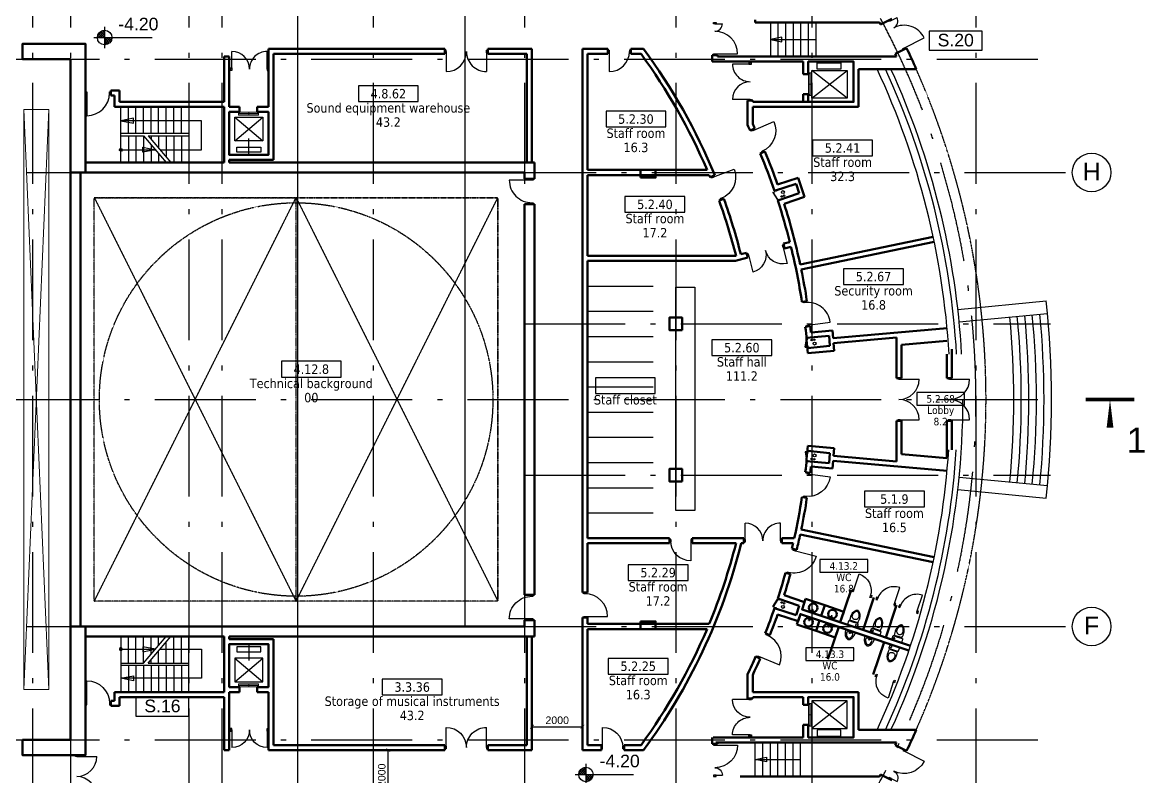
# Model space of a CAD drawing. Header units: millimetres. Extents: x 2558 to 253942, y 1343 to 186042.
# Drawn here: x 73240 to 117725, y 130293 to 160193 of the extents above; entities that cross this region are included whole.
import ezdxf
from ezdxf.enums import TextEntityAlignment as Align

# ---------------------------------------------------------------- set-up
doc = ezdxf.new("R2010")
doc.units = ezdxf.units.MM
for name, pattern in [('DASHED', [0.75, 0.5, -0.25]), ('HIDDEN', [0.375, 0.25, -0.125]), ('OSY', [6200, 4000, -1000, 200, -1000])]:
    doc.linetypes.add(name, pattern=pattern)
for name, color, linetype in [('AKS-NUM', 3, 'Continuous'), ('axes', 40, 'OSY'), ('dim100', 7, 'Continuous'), ('DV', 70, 'Continuous'), ('F', 4, 'Continuous'), ('M', 7, 'Continuous'), ('P', 3, 'Continuous'), ('PUN', 7, 'HIDDEN'), ('R', 7, 'Continuous'), ('ST_PENOblock', 3, 'Continuous'), ('T-EXPL pom', 9, 'Continuous'), ('Text', 179, 'Continuous')]:
    doc.layers.add(name, color=color, linetype=linetype)
doc.layers.add('hide', color=61, linetype='Continuous', lineweight=5, plot=False)
for name, color, linetype, lineweight in [('Kolumns', 5, 'Continuous', 50), ('ST', 5, 'Continuous', 50), ('Technology 2', 6, 'Continuous', 5), ('TEN', 2, 'Continuous', 30)]:
    doc.layers.add(name, color=color, linetype=linetype, lineweight=lineweight)
doc.layers.add('SN', color=7, linetype='Continuous', plot=False)
doc.styles.add('DIM100', font='arial.ttf')
doc.styles.add('dim200', font='arial.ttf')
doc.styles.add('EXPL', font='tahoma.ttf')
doc.dimstyles.new('DIM100', dxfattribs={"dimtxt": 300, "dimasz": 150, "dimexe": 0, "dimexo": 100, "dimgap": 100, "dimtad": 1, "dimdec": 0, "dimzin": 0, "dimdsep": 46, "dimtxsty": 'DIM100', "dimblk": 'ARCHTICK', "dimcen": 200, "dimdle": 0.5, "dimclrt": 256, "dimaunit": 1, "dimazin": 0, "dimtfac": 1, "dimtdec": 0, "dimtix": 1, "dimtofl": 0, "dimtmove": 2, "dimatfit": 0, "dimldrblk": 'DOT', "dimfxl": 0, "dimtvp": 1.5, "dimtolj": 1, "dimtzin": 0, "dimarcsym": 0})

# ---------------------------------------------------------------- blocks, each defined once
blk = doc.blocks.new('80')
at = {"layer": 'DV'}
blk.add_line((50, 0), (50, -800), dxfattribs=at)
for points in [[(50, 50), (50, -50), (0, -50), (0, 50)], [(850, 50), (850, -50), (900, -50), (900, 50)]]:
    blk.add_lwpolyline(points, close=True, dxfattribs=at)
blk.add_arc((50, 0), 800, 270, 0, dxfattribs=at)
blk = doc.blocks.new('77')
at = {"layer": 'DV'}
for p, q in [((50, 0), (50, -700)), ((1450, 0), (1450, -700))]:
    blk.add_line(p, q, dxfattribs=at)
for points in [[(50, 50), (0, 50), (0, -50), (50, -50)], [(1450, 50), (1500, 50), (1500, -50), (1450, -50)]]:
    blk.add_lwpolyline(points, close=True, dxfattribs=at)
for centre, start, end in [((50, 0), 270, 0), ((1450, 0), 180, 270)]:
    blk.add_arc(centre, 700, start, end, dxfattribs=at)
blk = doc.blocks.new('88')
at = {"layer": 'DV'}
for p, q in [((0, -50), (800, -50)), ((0, -1650), (800, -1650))]:
    blk.add_line(p, q, dxfattribs=at)
for points in [[(-50, -50), (-50, 0), (50, 0), (50, -50)], [(-50, -1650), (-50, -1700), (50, -1700), (50, -1650)]]:
    blk.add_lwpolyline(points, close=True, dxfattribs=at)
for centre, start, end in [((0, -50), 270, 0), ((0, -1650), 0, 90)]:
    blk.add_arc(centre, 800, start, end, dxfattribs=at)
blk = doc.blocks.new('_ArchTick')
at = {"color": 0, "linetype": 'ByBlock', "const_width": 0.15}
blk.add_lwpolyline([(-0.5, -0.5), (0.5, 0.5)], dxfattribs=at)
blk = doc.blocks.new('*D435')
at = {"layer": 'Defpoints', "color": 0, "transparency": 16777216}
for p in [(87140, 131343), (87740, 131343), (87140, 129343)]:
    blk.add_point(p, dxfattribs=at)
at = {"layer": 'dim100', "color": 0, "lineweight": -2, "transparency": 16777216}
for p, q in [((87240, 131343), (87740, 131343)), ((87740, 129343), (87740, 131344)), ((87240, 129343), (87740, 129343))]:
    blk.add_line(p, q, dxfattribs=at)
at = {"layer": 'dim100', "color": 0, "lineweight": -2, "transparency": 16777216, "xscale": 150, "yscale": 150, "zscale": 150}
for p, rotation in [((87740, 131343), 90), ((87740, 129343), 270)]:
    blk.add_blockref('_ArchTick', p, dxfattribs=dict(at, rotation=rotation))
at = {"layer": 'dim100', "transparency": 16777216, "insert": (87486, 130343), "char_height": 300, "attachment_point": 5, "rotation": 90, "style": 'DIM100'}
blk.add_mtext('\\A1;2000', dxfattribs=at)
blk = doc.blocks.new('_Dot')
at = {"layer": 'P', "color": 0, "lineweight": -2}
blk.add_line((-0.5, 0), (-1, 0), dxfattribs=at)
at = {"layer": 'P', "color": 0, "const_width": 0.5}
blk.add_lwpolyline([(-0.25, 0, 1), (0.25, 0, 1)], format="xyb", close=True, dxfattribs=at)
blk = doc.blocks.new('otmetka')
for p, q in [((-426, 0), (1885, 0)), ((0, 426), (0, -426))]:
    blk.add_line(p, q)
at = {"color": 0}
for p, q in [((-262, 0), (-286, 24)), ((-277, 77), (-76, 278)), ((-172, 0), (-270, 98)), ((-263, 0), (1, 264)), ((-81, 0), (-240, 158)), ((1, 8), (-198, 208)), ((-172, 0), (1, 173)), ((1, 99), (-147, 247)), ((1, 189), (-85, 275)), ((-82, 0), (1, 83)), ((1, -234), (235, 0)), ((1, -144), (145, 0)), ((1, -53), (54, 0)), ((230, -175), (54, 0)), ((264, -119), (145, 0)), ((285, -49), (235, 0)), ((185, -221), (1, -37)), ((131, -257), (1, -128)), ((64, -281), (1, -218)), ((40, -285), (286, -39))]:
    blk.add_line(p, q, dxfattribs=at)
blk.add_circle((0, 0), 288)
blk = doc.blocks.new('nomkom')
blk.add_lwpolyline([(-950, 0), (950, 0), (950, 500), (-950, 500)], close=True)
at = {"style": 'EXPL'}
for tag, height, p in [('NO_LEGEND', 300, (0, 100)), ('ROOM_NAME', 200, (0, -350)), ('AREA', 300, (0, -800))]:
    blk.add_attdef(tag, text='', height=height, dxfattribs=at).set_placement(p, align=Align.CENTER)
blk = doc.blocks.new('90')
at = {"layer": 'DV'}
blk.add_line((50, 0), (50, -900), dxfattribs=at)
for points in [[(50, 50), (50, -50), (0, -50), (0, 50)], [(1000, 50), (1000, -50), (950, -50), (950, 50)]]:
    blk.add_lwpolyline(points, close=True, dxfattribs=at)
blk.add_arc((50, 0), 900, 270, 0, dxfattribs=at)
blk = doc.blocks.new('A$C497D624B')
at = {"layer": 'hide'}
for points in [[(250, 1790), (700, 1790), (700, 1740), (250, 1740)], [(1150, 1790), (700, 1790), (700, 1740), (1150, 1740)], [(250, 1720), (700, 1720), (700, 1670), (250, 1670)], [(1150, 1720), (700, 1720), (700, 1670), (1150, 1670)]]:
    blk.add_lwpolyline(points, close=True, dxfattribs=at)
at = {"layer": 'P'}
blk.add_lwpolyline([(150, 1650), (1250, 1650), (1250, 250), (150, 250), (150, 1650), (1250, 250), (150, 250), (1250, 1650)], dxfattribs=at)
blk.add_lwpolyline([(1300, 1450), (1550, 1450), (1550, 500), (1300, 500)], close=True, dxfattribs=at)
at = {"layer": 'ST'}
blk.add_lwpolyline([(300, 2000), (300, 1800), (0, 1800), (0, 0), (1600, 0), (1600, 1800), (1100, 1800), (1100, 2000)], dxfattribs=at)
blk = doc.blocks.new('93')
at = {"layer": 'DV'}
for p, q in [((50, 0), (50, -900)), ((1250, 0), (1250, -300))]:
    blk.add_line(p, q, dxfattribs=at)
for points in [[(50, 50), (50, -50), (0, -50), (0, 50)], [(1300, 50), (1300, -50), (1250, -50), (1250, 50)]]:
    blk.add_lwpolyline(points, close=True, dxfattribs=at)
for centre, radius, start, end in [((50, 0), 900, 270, 0), ((1250, 0), 300, 180, 270)]:
    blk.add_arc(centre, radius, start, end, dxfattribs=at)
blk = doc.blocks.new('A$C7EA548E2')
at = {"layer": 'hide'}
for points in [[(-1191, -10), (-775, -10), (-775, -60), (-1191, -60)], [(-1191, -80), (-775, -80), (-775, -130), (-1191, -130)], [(-391, -10), (-775, -10), (-775, -60), (-391, -60)], [(-391, -80), (-775, -80), (-775, -130), (-391, -130)]]:
    blk.add_lwpolyline(points, close=True, dxfattribs=at)
at = {"layer": 'M', "linetype": 'Continuous'}
blk.add_line((-775, -1700), (-775, -1050), dxfattribs=at)
at = {"layer": 'P'}
blk.add_lwpolyline([(-1325, -200), (-225, -200), (-225, -1150), (-1325, -1150), (-1325, -200), (-225, -1150), (-1325, -1150), (-225, -200)], dxfattribs=at)
blk.add_lwpolyline([(-300, -1400), (-300, -1600), (-1250, -1600), (-1250, -1400)], close=True, dxfattribs=at)
at = {"layer": 'ST'}
blk.add_lwpolyline([(-1141, 200), (-1141, 0), (-1550, 0), (-1550, -1700), (0, -1700), (0, 0), (-441, 0), (-441, 200)], dxfattribs=at)
blk = doc.blocks.new('*D271')
at = {"layer": 'Defpoints', "color": 0, "transparency": 16777216}
for p in [(95440, 132271), (93440, 131343), (95440, 131343)]:
    blk.add_point(p, dxfattribs=at)
at = {"layer": 'dim100', "color": 0, "lineweight": -2, "transparency": 16777216}
for p, q in [((93439, 132271), (95440, 132271)), ((93440, 131443), (93440, 132271)), ((95440, 131443), (95440, 132271))]:
    blk.add_line(p, q, dxfattribs=at)
at = {"layer": 'dim100', "color": 0, "lineweight": -2, "transparency": 16777216, "xscale": 150, "yscale": 150, "zscale": 150, "rotation": 180}
blk.add_blockref('_ArchTick', (93440, 132271), dxfattribs=at)
at = {"layer": 'dim100', "color": 0, "lineweight": -2, "transparency": 16777216, "xscale": 150, "yscale": 150, "zscale": 150}
blk.add_blockref('_ArchTick', (95440, 132271), dxfattribs=at)
at = {"layer": 'dim100', "transparency": 16777216, "insert": (94440, 132524), "char_height": 300, "attachment_point": 5, "style": 'DIM100'}
blk.add_mtext('\\A1;2000', dxfattribs=at)
blk = doc.blocks.new('A$C724B65FA')
for points in [[(-70, 400), (-70, 370), (0, 370), (0, 400)], [(-70, 30), (-70, 0), (0, 0), (0, 30)], [(82, 360), (0, 30), (-19, 35), (63, 365)]]:
    blk.add_lwpolyline(points, close=True)
blk.add_arc((0, 30), 340, 75.9638, 90)
blk = doc.blocks.new('W7')
at = {"layer": 'SN'}
for points in [[(196, 198), (362, 198), (368, 243), (372, 277), (374, 291), (375, 312), (376, 324), (376, 358), (374, 397), (370, 433), (360, 483), (349, 518), (332, 556), (317, 582), (306, 598), (289, 619), (270, 638), (251, 654), (240, 661), (225, 667), (212, 669), (202, 670), (188, 669), (176, 666), (156, 657), (134, 639), (112, 616), (90, 588), (72, 559), (53, 516), (44, 486), (36, 449), (30, 406), (27, 366), (27, 330), (28, 306), (30, 279), (34, 249), (37, 224), (40, 198)], [(317, 353), (323, 368), (326, 382), (329, 410), (328, 437), (325, 460), (320, 485), (312, 512), (300, 537), (284, 564), (264, 589), (252, 601), (237, 612), (223, 617), (210, 620), (199, 620), (184, 619), (171, 614), (158, 607), (145, 595), (126, 574), (110, 550), (99, 531), (94, 519), (87, 500), (83, 484), (80, 474), (77, 456), (75, 440), (74, 422), (74, 408), (74, 394), (77, 379), (84, 356), (93, 339), (103, 325), (117, 312), (131, 302), (143, 295), (157, 290), (180, 284), (193, 283), (210, 283), (224, 285), (238, 287), (256, 294), (270, 300), (284, 311), (300, 325), (310, 339)], [(191, 164), (379, 164), (392, 164), (401, 157), (403, 147), (403, 138), (403, 0), (0, 0), (0, 126), (0, 141), (5, 160), (18, 164), (36, 164)]]:
    blk.add_lwpolyline(points, close=True, dxfattribs=at)
blk.add_lwpolyline([(0, 106), (73, 106), (86, 101), (92, 93), (94, 83), (94, 74), (93, 62), (86, 52), (78, 48), (71, 47), (71, 47), (0, 47)], dxfattribs=at)
blk = doc.blocks.new('70')
at = {"layer": 'DV'}
blk.add_line((50, 0), (50, -700), dxfattribs=at)
for points in [[(50, 50), (0, 50), (0, -50), (50, -50)], [(800, 50), (750, 50), (750, -50), (800, -50)]]:
    blk.add_lwpolyline(points, close=True, dxfattribs=at)
blk.add_arc((50, 0), 700, 270, 0, dxfattribs=at)
blk = doc.blocks.new('W1')
at = {"color": 7}
blk.add_lwpolyline([(0, 436.5), (800, 436.5), (800, 0), (0, 0), (0, 0), (0, 436.5)], close=True, dxfattribs=at)
for centre, radius in [((400, 200), 172.5), ((400, 100), 18.1)]:
    blk.add_circle(centre, radius, dxfattribs=at)
blk = doc.blocks.new('W55')
at = {"layer": 'SN'}
blk.add_line((-200, 0), (200, 0), dxfattribs=at)
blk.add_lwpolyline([(200, 0, 0.05817), (184, 141, 0.071806), (141, 247, 0.106506), (70, 327, 0.158104), (0, 350, 0.158104), (-70, 327, 0.106506), (-141, 247, 0.071806), (-184, 141, 0.05817), (-200, 0, 0.05817)], format="xyb", dxfattribs=at)
blk.add_circle((0, 90), 20, dxfattribs=at)
for centre, radius, start, end in [((-86, 119), 50, 166.3365, 244.5809), ((208, 48), 352, 150.2551, 166.3365), ((0, 300), 250, 244.5809, 295.4191), ((80, 121), 205, 125.9374, 150.2551), ((0, 231), 68.8, 90, 125.9374), ((0, 231), 68.8, 54.0626, 90), ((-80, 121), 205, 29.7449, 54.0626), ((-208, 48), 352, 13.6635, 29.7449), ((86, 119), 50, 295.4191, 13.6635)]:
    blk.add_arc(centre, radius, start, end, dxfattribs=at)

msp = doc.modelspace()

# ---------------------------------------------------------------- linework, layer by layer
at = {"layer": 'AKS-NUM'}
for centre in [(115625.7, 154243.4), (115625.7, 136243.4)]:
    msp.add_circle(centre, 765.9, dxfattribs=at)
at = {"layer": 'axes'}
for p, q in [((73639.6, 182593.4), (73639.6, 98893.4)), ((75139.6, 182593.4), (75139.6, 98893.4)), ((79839.6, 182593.4), (79839.6, 98893.4)), ((81139.6, 182593.4), (81139.6, 98893.4)), ((87139.6, 182593.4), (87139.6, 98893.4)), ((93139.6, 182593.4), (93139.6, 98893.4)), ((99139.6, 182593.4), (99139.6, 98893.4)), ((104539.6, 182593.4), (104539.6, 98893.4)), ((111039.6, 182593.4), (111039.6, 98893.4)), ((4089.6, 158743.4), (113998.8, 158743.4)), ((73389.6, 154243.4), (114859.8, 154243.4)), ((93139.6, 148243.4), (113998.8, 148243.4)), ((93139.6, 148243.4), (113998.8, 148243.4)), ((4089.6, 145243.4), (113998.8, 145243.4)), ((93139.6, 142243.4), (113998.8, 142243.4)), ((93139.6, 142243.4), (113998.8, 142243.4)), ((73389.6, 136243.4), (114859.8, 136243.4)), ((4089.6, 131743.4), (113998.8, 131743.4))]:
    msp.add_line(p, q, dxfattribs=at)
msp.add_arc((79039.6, 145243.4), 32000, 270, 90, dxfattribs=at)
at = {"layer": 'F'}
for radius, start, end in [(30986.1, 3.33022, 25.00963), (31286.1, 3.29825, 24.75359), (31486.1, 3.27728, 24.5859), (31486.1, 335.4141, 0), (30986.1, 334.99037, 356.29926), (31286.1, 335.24641, 356.3348)]:
    msp.add_arc((79039.6, 145243.4), radius, start, end, dxfattribs=at)
at = {"layer": 'Kolumns'}
for p, q in [((75139.6, 136243.4), (75139.6, 154243.4)), ((75539.6, 154243.4), (75539.6, 136243.4)), ((75139.6, 136243.4), (75139.6, 136243.4))]:
    msp.add_line(p, q, dxfattribs=at)
for points in [[(73239.6, 158743.4), (75139.6, 158743.4), (75139.6, 154243.4), (75739.6, 154243.4), (75739.6, 159343.4), (73239.6, 159343.4)], [(73239.6, 131743.4), (75139.6, 131743.4), (75139.6, 136243.4), (75739.6, 136243.4), (75739.6, 131143.4), (73239.6, 131143.4)]]:
    msp.add_lwpolyline(points, close=True, dxfattribs=at)
at = {"layer": 'P'}
for p, q in [((102889.6, 160193.4), (102889.6, 158843.4)), ((103189.6, 160193.4), (103189.6, 158843.4)), ((103489.6, 160193.4), (103489.6, 158843.4)), ((103789.6, 160193.4), (103789.6, 158843.4)), ((104089.6, 160193.4), (104089.6, 158843.4)), ((104389.6, 160193.4), (104389.6, 158843.4)), ((104689.6, 160193.4), (104689.6, 158843.4)), ((102889.6, 159518.4), (104689.6, 159518.4)), ((77139.6, 154643.4), (77139.6, 156843.4)), ((77439.6, 155793.4), (77439.6, 156843.4)), ((77739.6, 155793.4), (77739.6, 156843.4)), ((78039.6, 155793.4), (78039.6, 156843.4)), ((78339.6, 155793.4), (78339.6, 156843.4)), ((78639.6, 155793.4), (78639.6, 156843.4)), ((78939.6, 155793.4), (78939.6, 156843.4)), ((79239.6, 155793.4), (79239.6, 156843.4)), ((79539.6, 155793.4), (79539.6, 156843.4)), ((79839.6, 156843.4), (79839.6, 154643.4)), ((79839.6, 155793.4), (77139.6, 155793.4)), ((77139.6, 155693.4), (78039.6, 155693.4)), ((77439.6, 155693.4), (77439.6, 154643.4)), ((77739.6, 155693.4), (77739.6, 154643.4)), ((78039.6, 155693.4), (78039.6, 154643.4)), ((78039.6, 155693.4), (78939.6, 154643.4)), ((78227.1, 155693.4), (79839.6, 155693.4)), ((78227.1, 155693.4), (79127.1, 154643.4)), ((78339.6, 155693.4), (78339.6, 155562.2)), ((78339.6, 155343.4), (78339.6, 154643.4)), ((78639.6, 155693.4), (78639.6, 155212.2)), ((78939.6, 155693.4), (78939.6, 154862.2)), ((79239.6, 155693.4), (79239.6, 154643.4)), ((79539.6, 155693.4), (79539.6, 154643.4)), ((78639.6, 154993.4), (78639.6, 154643.4)), ((95639.6, 149743.4), (98239.6, 149743.4)), ((110322.6, 148813.6), (113820.2, 149156.6)), ((95639.6, 148743.4), (98239.6, 148743.4)), ((110375.4, 148316.4), (113872.5, 148659.3)), ((95639.6, 147743.4), (98239.6, 147743.4)), ((95639.6, 146743.4), (98239.6, 146743.4)), ((95639.6, 145743.4), (98239.6, 145743.4)), ((95639.6, 144743.4), (98239.6, 144743.4)), ((95639.6, 143743.4), (98239.6, 143743.4)), ((95639.6, 142743.4), (98239.6, 142743.4)), ((110375.4, 142170.4), (113872.5, 141827.5)), ((95639.6, 141743.4), (98239.6, 141743.4)), ((110322.6, 141673.2), (113820.2, 141330.2)), ((95639.6, 140743.4), (98239.6, 140743.4)), ((77139.6, 135843.4), (77139.6, 133643.4)), ((77439.6, 134793.4), (77439.6, 135843.4)), ((77739.6, 134793.4), (77739.6, 135843.4)), ((78039.6, 134793.4), (78039.6, 135843.4)), ((78039.6, 134793.4), (78939.6, 135843.4)), ((78227.1, 134793.4), (79127.1, 135843.4)), ((78339.6, 135143.4), (78339.6, 135843.4)), ((78639.6, 135493.4), (78639.6, 135843.4)), ((79239.6, 134793.4), (79239.6, 135843.4)), ((79539.6, 134793.4), (79539.6, 135843.4)), ((79839.6, 133643.4), (79839.6, 135843.4)), ((78639.6, 134793.4), (78639.6, 135274.7)), ((78939.6, 134793.4), (78939.6, 135624.7)), ((77139.6, 134793.4), (78039.6, 134793.4)), ((78227.1, 134793.4), (79839.6, 134793.4)), ((78339.6, 134793.4), (78339.6, 134924.7)), ((79839.6, 134693.4), (77139.6, 134693.4)), ((77439.6, 134693.4), (77439.6, 133643.4)), ((77739.6, 134693.4), (77739.6, 133643.4)), ((78039.6, 134693.4), (78039.6, 133643.4)), ((78339.6, 134693.4), (78339.6, 133643.4)), ((78639.6, 134693.4), (78639.6, 133643.4)), ((78939.6, 134693.4), (78939.6, 133643.4)), ((79239.6, 134693.4), (79239.6, 133643.4)), ((79539.6, 134693.4), (79539.6, 133643.4)), ((102289.6, 130293.4), (102289.6, 131643.4)), ((102589.6, 130293.4), (102589.6, 131643.4)), ((102889.6, 130293.4), (102889.6, 131643.4)), ((103189.6, 130293.4), (103189.6, 131643.4)), ((103489.6, 130293.4), (103489.6, 131643.4)), ((103789.6, 130293.4), (103789.6, 131643.4)), ((104089.6, 130293.4), (104089.6, 131643.4)), ((102289.6, 130968.4), (104089.6, 130968.4))]:
    msp.add_line(p, q, dxfattribs=at)
for points in [[(102889.6, 159518.4), (103339.6, 159428), (103339.6, 159608.8)], [(99139.6, 149693.4), (99889.6, 149693.4), (99889.6, 140843.4), (99139.6, 140843.4)], [(102289.6, 130968.4), (102739.6, 131058.8), (102739.6, 130878)]]:
    msp.add_lwpolyline(points, close=True, dxfattribs=at)
for points in [[(78698.6, 155143.4), (80339.6, 155143.4), (80339.6, 156293.4), (77139.6, 156293.4), (77639.6, 156193.4), (77639.6, 156393.4), (77139.6, 156293.4)], [(78698.6, 135343.4), (80339.6, 135343.4), (80339.6, 134193.4), (77139.6, 134193.4), (77639.6, 134293.4), (77639.6, 134093.4), (77139.6, 134193.4)]]:
    msp.add_lwpolyline(points, dxfattribs=at)
for points in [[(77193.9, 155128.4, -14.7946634), (77196, 155143.4), (77139.6, 155143.4), (78511.1, 155143.4), (78011.1, 155043.4), (78011.1, 155243.4), (78511.1, 155143.4)], [(77193.9, 135358.4, 14.7946634), (77196, 135343.4), (77139.6, 135343.4), (78511.1, 135343.4), (78011.1, 135443.4), (78011.1, 135243.4), (78511.1, 135343.4)]]:
    msp.add_lwpolyline(points, format="xyb", dxfattribs=at)
for radius, start, end in [(35000, 353.58058, 6.41942), (34400, 354.39912, 5.60088), (34700, 354.39912, 5.60088), (33500, 354.39912, 5.60088), (33800, 354.39912, 5.60088), (34100, 354.39912, 5.60088)]:
    msp.add_arc((79039.6, 145243.4), radius, start, end, dxfattribs=at)
at = {"layer": 'PUN'}
msp.add_lwpolyline([(76089.6, 153243.4), (92089.6, 153243.4), (92089.6, 137243.4), (76089.6, 137243.4)], close=True, dxfattribs=at)
for points in [[(76089.6, 137243.4), (84089.6, 153243.4), (76089.6, 153243.4), (84089.6, 137243.4), (84089.6, 153243.4)], [(84089.6, 137243.4), (92089.6, 153243.4), (84089.6, 153243.4), (92089.6, 137243.4), (92089.6, 153243.4)]]:
    msp.add_lwpolyline(points, dxfattribs=at)
msp.add_circle((84089.6, 145243.4), 7800, dxfattribs=at)
msp.add_arc((79039.6, 145243.4), 32400, 336.15142, 23.84858, dxfattribs=at)
at = {"layer": 'R', "color": 7, "linetype": 'DASHED'}
for p, q in [((90789.6, 136243.4), (90789.6, 183552.8)), ((84139.6, 182593.4), (84139.6, 109343.4))]:
    msp.add_line(p, q, dxfattribs=at)
at = {"layer": 'R', "const_width": 133.9}
msp.add_lwpolyline([(115396, 145243.4), (117314.8, 145243.4)], dxfattribs=at)
at = {"layer": 'R'}
msp.add_lwpolyline([(116355.4, 144127.8, 267.7, 0, 0), (116355.4, 145243.4, 0, 0, 0)], format="xyseb", dxfattribs=at)
at = {"layer": 'SN'}
for centre, radius in [((103388.2, 153467.3), 60), ((103341.1, 153293.2), 30), ((103435.9, 153325.1), 30), ((104530.8, 147601.8), 30), ((104643.6, 147461.2), 60), ((104630.4, 147610.6), 30), ((104530.8, 142885), 30), ((104643.6, 143025.6), 60), ((104630.4, 142876.2), 30), ((103341.1, 137193.6), 30), ((103388.2, 137019.5), 60), ((103435.9, 137161.7), 30)]:
    msp.add_circle(centre, radius, dxfattribs=at)
at = {"layer": 'ST'}
for p, q in [((107219.6, 160193.4), (102289.6, 160193.4)), ((107708.4, 160338.5), (107261.3, 160114.4)), ((81239.6, 157043.4), (81239.6, 158843.4)), ((81439.6, 158843.4), (81239.6, 158843.4)), ((81439.6, 156843.4), (81439.6, 158843.4)), ((81439.6, 158843.4), (81439.6, 158843.4)), ((82989.6, 159143.4), (89989.6, 159143.4)), ((89989.6, 158943.4), (83189.6, 158943.4)), ((89989.6, 159143.4), (89989.6, 158943.4)), ((91689.6, 158943.4), (91689.6, 159143.4)), ((93439.6, 159143.4), (91689.6, 159143.4)), ((93239.6, 158943.4), (91689.6, 158943.4)), ((93239.6, 154643.4), (93239.6, 158943.4)), ((93439.6, 159143.4), (93439.6, 154643.4)), ((95439.6, 159143.4), (95439.6, 153893.4)), ((96453.2, 159143.4), (95439.6, 159143.4)), ((96453.2, 159143.4), (95539.6, 159143.4)), ((95639.6, 154343.4), (95639.6, 158943.4)), ((95639.6, 158943.4), (96453.2, 158943.4)), ((96453.2, 158943.4), (96453.2, 159143.4)), ((97353.2, 159143.4), (97353.2, 158943.4)), ((97863.8, 159143.4), (97353.2, 159143.4)), ((97762.6, 158943.4), (97353.2, 158943.4)), ((100789.6, 158893.4), (100589.6, 158893.4)), ((100589.6, 158893.4), (100589.6, 158643.4)), ((100789.6, 158843.4), (100789.6, 158893.4)), ((107895.3, 158843.4), (100789.6, 158843.4)), ((108290.9, 159176.3), (107843.8, 158952.2)), ((100589.6, 158643.4), (104189.6, 158643.4)), ((104189.6, 158143.4), (104189.6, 158643.4)), ((106389.6, 158343.4), (108673.2, 158343.4)), ((106389.6, 156843.4), (106389.6, 158343.4)), ((101989.6, 156843.4), (101989.6, 157093.4)), ((104789.6, 157043.4), (102189.6, 157043.4)), ((104189.6, 157343.4), (104189.6, 157043.4)), ((81239.6, 154643.4), (81239.6, 156843.4)), ((81848.4, 156843.4), (81439.6, 156843.4)), ((102189.6, 156843.4), (106389.6, 156843.4)), ((102273.1, 155993.6), (102089.9, 155913.2)), ((102492.1, 154997.6), (102675.3, 155078.1)), ((75739.6, 154643.4), (81239.6, 154643.4)), ((81439.6, 154643.4), (93539.6, 154643.4)), ((93539.6, 154643.4), (93539.6, 153993.4)), ((75739.6, 154243.4), (93139.6, 154243.4)), ((93139.6, 154243.4), (93139.6, 153993.4)), ((93539.6, 153993.4), (93139.6, 153993.4)), ((100380.4, 154343.4), (95639.6, 154343.4)), ((95639.6, 154143.4), (95639.6, 150943.4)), ((100464.6, 154143.4), (95639.6, 154143.4)), ((100684.7, 154135.7), (100497.7, 154063.5)), ((103987.8, 154037.7), (103179.2, 153766.3)), ((104242.4, 153279.3), (103987.8, 154037.7)), ((95439.6, 153893.4), (95439.6, 137593.4)), ((103909.3, 153800.4), (103055.5, 153513.8)), ((104036.5, 153421.2), (103909.3, 153800.4)), ((100857.8, 153130.6), (101044.9, 153202.8)), ((104036.5, 153421.2), (103182.7, 153134.6)), ((104242.4, 153279.3), (103433.8, 153007.9)), ((93139.6, 152993.4), (93139.6, 137493.4)), ((93539.6, 152993.4), (93139.6, 152993.4)), ((93539.6, 152993.4), (93539.6, 137493.4)), ((104074.9, 150590.8), (109346.6, 151695.3)), ((103406, 151424.5), (103660.1, 151487.9)), ((103454.4, 151230.4), (103406, 151424.5)), ((103708.5, 151293.8), (103454.4, 151230.4)), ((104115.9, 150395), (109387.6, 151499.5)), ((95639.6, 150943.4), (101528.5, 150943.4)), ((101501.9, 150743.4), (101999, 150867.4)), ((101950.6, 151061.4), (101719.5, 151003.8)), ((101804.9, 150819), (101804.9, 150819)), ((101999, 150867.4), (101950.6, 151061.4)), ((95639.6, 150743.4), (101501.9, 150743.4)), ((95639.6, 150743.4), (95639.6, 139743.4)), ((104341, 149142.4), (104142.7, 149115.8)), ((104275.7, 148124.7), (104474, 148151.3)), ((105219.2, 147763.2), (104322.1, 147683.7)), ((105351, 147975.6), (104501.4, 147900.4)), ((105219.2, 147763.2), (105254.5, 147364.8)), ((105377.5, 147676.8), (105351, 147975.6)), ((105377.5, 147676.8), (109895.9, 148077.1)), ((105395.1, 147477.6), (107889.6, 147698.6)), ((107889.6, 147698.6), (107889.6, 146093.4)), ((105254.5, 147364.8), (104357.4, 147285.3)), ((105395.1, 147477.6), (105421.6, 147178.8)), ((108089.6, 147415.1), (109889.6, 147574.6)), ((108089.6, 146093.4), (108089.6, 147415.1)), ((105421.6, 147178.8), (104372.7, 147085.9)), ((109889.6, 147043.4), (109889.6, 146093.4)), ((110089.6, 146093.4), (110089.6, 147243.4)), ((107889.6, 146093.4), (108089.6, 146093.4)), ((109889.6, 146093.4), (110089.6, 146093.4)), ((107889.6, 142788.2), (107889.6, 144393.4)), ((108089.6, 144393.4), (107889.6, 144393.4)), ((108089.6, 143071.7), (108089.6, 144393.4)), ((110089.6, 144393.4), (109889.6, 144393.4)), ((109889.6, 142912.3), (109889.6, 144393.4)), ((110089.6, 143243.4), (110089.6, 144393.4)), ((105421.6, 143308), (104372.7, 143400.9)), ((105395.1, 143009.2), (105421.6, 143308)), ((105219.2, 142723.6), (104322.1, 142803.1)), ((105254.5, 143122.1), (104357.4, 143201.5)), ((105219.2, 142723.6), (105254.5, 143122.1)), ((105377.5, 142810), (105351, 142511.2)), ((105377.5, 142810), (109895.9, 142409.7)), ((105395.1, 143009.2), (107889.6, 142788.2)), ((108089.6, 143071.7), (109889.6, 142912.3)), ((104275.7, 142362.1), (104474, 142335.5)), ((105351, 142511.2), (104501.4, 142586.4)), ((104341, 141344.4), (104142.7, 141371)), ((95639.6, 139743.4), (98889.6, 139743.4)), ((98889.6, 139743.4), (98889.6, 139543.4)), ((101839.6, 139743.4), (99789.6, 139743.4)), ((99789.6, 139743.4), (99789.6, 139543.4)), ((101839.6, 139743.4), (101839.6, 139543.4)), ((103837, 139743.4), (103339.6, 139743.4)), ((103339.6, 139743.4), (103339.6, 139543.4)), ((104074.9, 139896), (109346.6, 138791.5)), ((104115.9, 140091.8), (109387.6, 138987.3)), ((95639.6, 139543.4), (98889.6, 139543.4)), ((95639.6, 137593.4), (95639.6, 139543.4)), ((99789.6, 139543.4), (101528.5, 139543.4)), ((101839.6, 139543.4), (101734.8, 139543.4)), ((103339.6, 139543.4), (103791.8, 139543.4)), ((103936, 139282.4), (103742.4, 139332.8)), ((103490.6, 138365), (103684.2, 138314.6)), ((93539.6, 137493.4), (93139.6, 137493.4)), ((95439.6, 137593.4), (95639.6, 137593.4)), ((104242.4, 137207.5), (103433.8, 137478.9)), ((105663.8, 136414.1), (106093.3, 137693.9)), ((104036.5, 137065.7), (103182.7, 137352.2)), ((104036.5, 137065.7), (103909.3, 136686.4)), ((104146.9, 136923.1), (104242.4, 137207.5)), ((106564.4, 136111.8), (106993.9, 137391.7)), ((107465.1, 135809.6), (107894.6, 137089.4)), ((95439.6, 136593.4), (95439.6, 131343.4)), ((95439.6, 136593.4), (95639.6, 136593.4)), ((95639.6, 136593.4), (95639.6, 136343.4)), ((103909.3, 136686.4), (103055.5, 136973)), ((103987.8, 136449.1), (103179.2, 136720.5)), ((104083.3, 136733.5), (103987.8, 136449.1)), ((104083.3, 136733.5), (108383.7, 135290.4)), ((104146.9, 136923.1), (108447.3, 135480)), ((75739.6, 136243.4), (93139.6, 136243.4)), ((93139.6, 136493.4), (93139.6, 136243.4)), ((93539.6, 136493.4), (93139.6, 136493.4)), ((93539.6, 136493.4), (93539.6, 135843.4)), ((100464.6, 136343.4), (95639.6, 136343.4)), ((100380.4, 136143.4), (95639.6, 136143.4)), ((95639.6, 136143.4), (95639.6, 131543.4)), ((105600.2, 136224.5), (105170.6, 134944.6)), ((75739.6, 135843.4), (81239.6, 135843.4)), ((81239.6, 135843.4), (81239.6, 133643.4)), ((81439.6, 135843.4), (93539.6, 135843.4)), ((93239.6, 131543.4), (93239.6, 135843.4)), ((93439.6, 135843.4), (93439.6, 131343.4)), ((102690, 135979.5), (102874.9, 135902.8)), ((107401.4, 135620), (106971.9, 134340.1)), ((102491.8, 134979.1), (102307, 135055.7)), ((81439.6, 133643.4), (81439.6, 131343.4)), ((81848.4, 133643.4), (81439.6, 133643.4)), ((102289.6, 133643.4), (106389.6, 133643.4)), ((106389.6, 133643.4), (106389.6, 132143.4)), ((81239.6, 133443.4), (81239.6, 131343.4)), ((104189.6, 133443.4), (102189.6, 133443.4)), ((104189.6, 133143.4), (104189.6, 133443.4)), ((104189.6, 132343.4), (104189.6, 131843.4)), ((106389.6, 132143.4), (108673.2, 132143.4)), ((100589.6, 131593.4), (100589.6, 131843.4)), ((100617.4, 131843.4), (104189.6, 131843.4)), ((81439.6, 131343.4), (81239.6, 131343.4)), ((81439.6, 131343.4), (81439.6, 131343.4)), ((82989.6, 131343.4), (89989.6, 131343.4)), ((89989.6, 131543.4), (83189.6, 131543.4)), ((89989.6, 131343.4), (89989.6, 131543.4)), ((93239.6, 131543.4), (91689.6, 131543.4)), ((91689.6, 131543.4), (91689.6, 131343.4)), ((91689.6, 131343.4), (93439.6, 131343.4)), ((96189.6, 131343.4), (95439.6, 131343.4)), ((95639.6, 131543.4), (96189.6, 131543.4)), ((96189.6, 131543.4), (96189.6, 131343.4)), ((97089.6, 131543.4), (97762.6, 131543.4)), ((97089.6, 131343.4), (97089.6, 131543.4)), ((97863.8, 131343.4), (97089.6, 131343.4)), ((100789.6, 131593.4), (100589.6, 131593.4)), ((107895.3, 131643.4), (100728.3, 131643.4)), ((100789.6, 131643.4), (100789.6, 131593.4)), ((108290.9, 131310.6), (107843.8, 131534.6)), ((107708.4, 130148.3), (107261.3, 130372.4)), ((107219.6, 130293.4), (101689.6, 130293.4))]:
    msp.add_line(p, q, dxfattribs=at)
at = {"layer": 'ST', "linetype": 'Continuous'}
for p, q in [((82989.6, 156843.4), (82989.6, 159143.4)), ((83189.6, 154743.4), (83189.6, 158943.4)), ((76739.6, 157293.4), (76739.6, 157493.4)), ((76739.6, 157493.4), (77089.6, 157493.4)), ((77089.6, 157493.4), (77089.6, 157043.4)), ((76889.6, 157293.4), (76739.6, 157293.4)), ((76889.6, 156843.4), (76889.6, 157293.4)), ((77089.6, 157043.4), (81239.6, 157043.4)), ((102189.6, 157093.4), (101989.6, 157093.4)), ((101989.6, 157093.4), (101989.6, 156127.2)), ((102189.6, 157043.4), (102189.6, 157093.4)), ((81239.6, 156843.4), (76889.6, 156843.4)), ((82989.6, 156843.4), (82539.6, 156843.4)), ((102189.6, 156172.2), (102189.6, 156843.4)), ((81439.6, 154643.4), (81439.6, 154743.4)), ((81439.6, 154743.4), (83189.6, 154743.4)), ((81439.6, 135843.4), (81439.6, 135743.4)), ((81439.6, 135743.4), (83189.6, 135743.4)), ((83189.6, 135743.4), (83189.6, 131543.4)), ((101989.6, 133393.4), (101989.6, 134359.6)), ((102189.6, 134314.7), (102189.6, 133643.4)), ((81239.6, 133643.4), (76889.6, 133643.4)), ((76889.6, 133643.4), (76889.6, 133293.4)), ((82989.6, 133643.4), (82539.6, 133643.4)), ((82989.6, 133643.4), (82989.6, 131343.4)), ((102489.6, 133643.4), (102189.6, 133643.4)), ((76889.6, 133293.4), (76739.6, 133293.4)), ((76739.6, 133293.4), (76739.6, 133093.4)), ((76739.6, 133093.4), (77089.6, 133093.4)), ((77089.6, 133443.4), (81239.6, 133443.4)), ((77089.6, 133093.4), (77089.6, 133443.4)), ((102189.6, 133393.4), (101989.6, 133393.4)), ((102189.6, 133443.4), (102189.6, 133393.4))]:
    msp.add_line(p, q, dxfattribs=at)
at = {"layer": 'ST'}
msp.add_lwpolyline([(102289.6, 160293.4), (102289.6, 160193.4)], dxfattribs=at)
for points in [[(97739.6, 154043.4), (98339.6, 154043.4), (98339.6, 154343.4), (97739.6, 154343.4)], [(99389.6, 147993.4), (98889.6, 147993.4), (98889.6, 148493.4), (99389.6, 148493.4)], [(99389.6, 141993.4), (98889.6, 141993.4), (98889.6, 142493.4), (99389.6, 142493.4)], [(97739.6, 136443.4), (98339.6, 136443.4), (98339.6, 136143.4), (97739.6, 136143.4)]]:
    msp.add_lwpolyline(points, close=True, dxfattribs=at)
for radius, start, end in [(31900, 27.78631, 27.94683), (23200, 23.09404, 36.19372), (23400, 22.33402, 36.44259), (31900, 25.23502, 25.45121), (32400, 23.84858, 25.46923), (25600, 24.83014, 25.27125), (25400, 24.83896, 25.3722), (25400, 19.0024, 22.58307), (25600, 19.44653, 22.59188), (23200, 22.34458, 22.55814), (23200, 14.22259, 19.87474), (23400, 14.25107, 19.8853), (25400, 14.23179, 18.1001), (25600, 12.05686, 17.65597), (25400, 8.76939, 13.78064), (25600, 8.76058, 11.60924), (25600, 5.95737, 6.52232), (25400, 4.15975, 6.51351), (25400, 353.48649, 355.84025), (25600, 353.47768, 354.04263), (25400, 347.49438, 351.23061), (25600, 348.39076, 351.23942), (25600, 346.535, 347.94314), (23400, 323.55741, 345.90149), (23200, 337.44186, 345.77741), (25400, 346.54382, 347.03185), (25400, 341.8999, 344.28793), (25600, 342.34403, 344.29674), (25400, 338.60959, 340.9976), (25600, 338.60078, 340.55347), (23200, 323.80628, 336.90596), (25400, 334.6278, 336.3537), (25600, 334.72875, 336.36252), (32400, 334.53077, 336.15142), (31900, 334.54879, 334.76498), (31900, 332.05317, 332.21369)]:
    msp.add_arc((79039.6, 145243.4), radius, start, end, dxfattribs=at)
at = {"layer": 'T-EXPL pom'}
for points in [[(111284.2, 159843.4), (109184.2, 159843.4), (109184.2, 159093.4), (111284.2, 159093.4)], [(79834.2, 133443.4), (77734.2, 133443.4), (77734.2, 132693.4), (79834.2, 132693.4)]]:
    msp.add_lwpolyline(points, close=True, dxfattribs=at)
at = {"layer": 'Technology 2'}
msp.add_lwpolyline([(73289.6, 156743.4), (74289.6, 156743.4), (74289.6, 133743.4), (73289.6, 133743.4), (73289.6, 156743.4), (74289.6, 133743.4), (73289.6, 133743.4), (74289.6, 156743.4)], dxfattribs=at)

# ---------------------------------------------------------------- block references
at = {"layer": 'DV'}
for name, p, rotation in [('93', (108207.3, 159134.4), 116.6187588965595), ('93', (100689.6, 158893.4), 90), ('88', (91689.6, 159043.4), 270), ('77', (102089.6, 158593.4), 270), ('90', (93439.6, 153993.4), 270), ('90', (104379.7, 148138.7), 97.64145057828328), ('77', (103339.6, 139643.4), 180), ('70', (107847.2, 137105.4), 161.4487507196588), ('90', (95539.6, 136593.4), 90), ('70', (108747.8, 136803.1), 161.4487507196587), ('90', (102404, 135015.6), 67.48164715383669)]:
    msp.add_blockref(name, p, dxfattribs=dict(at, rotation=rotation))
at = {"layer": 'DV', "linetype": 'Continuous', "rotation": 180}
msp.add_blockref('77', (82989.6, 158343.4), dxfattribs=at)
at = {"layer": 'DV'}
for name, p in [('80', (96453.2, 159043.4)), ('88', (107989.6, 146093.4)), ('88', (109989.6, 146093.4))]:
    msp.add_blockref(name, p, dxfattribs=at)
at = {"layer": 'DV', "linetype": 'Continuous'}
for name, p in [('90', (75739.6, 157393.4)), ('88', (75389.6, 131143.4))]:
    msp.add_blockref(name, p, dxfattribs=at)
at = {"layer": 'DV', "xscale": -1}
for name, p, rotation in [('90', (102186, 155955.4), 113.7110136694401), ('90', (100596, 154101.4), 111.1096616917456), ('77', (103430.2, 151327.5), 14.00621423670373), ('90', (104379.7, 142348.1), 82.35854942331467), ('90', (103843.9, 139306.4), 75.41587345663635), ('70', (106140.7, 137678), 161.4487507329787), ('90', (93439.6, 136493.4), 270), ('70', (107825.2, 134053.8), 341.4487507244902), ('77', (102089.6, 131893.4), 270), ('88', (91689.6, 131443.4), 270), ('80', (96189.6, 131443.4), 180), ('93', (100689.6, 131593.4), 90), ('93', (108207.3, 131352.4), 63.38124110280112)]:
    msp.add_blockref(name, p, dxfattribs=dict(at, rotation=rotation))
msp.add_blockref('80', (99789.6, 139643.4), dxfattribs=at)
at = {"layer": 'DV', "linetype": 'Continuous', "xscale": -1, "rotation": 180}
msp.add_blockref('90', (75739.6, 133193.4), dxfattribs=at)
at = {"layer": 'DV', "linetype": 'Continuous', "xscale": -1}
msp.add_blockref('77', (82989.6, 132143.4), dxfattribs=at)
at = {"layer": 'M', "linetype": 'Continuous'}
msp.add_blockref('A$C7EA548E2', (82989.6, 156643.4), dxfattribs=at)
at = {"layer": 'M', "linetype": 'Continuous', "xscale": -1, "rotation": 180}
msp.add_blockref('A$C7EA548E2', (82989.6, 133843.4), dxfattribs=at)
at = {"layer": 'ST'}
for name, p, rotation in [('W1', (104146.9, 136923.1), 341.4487507244902), ('W1', (104905.3, 136668.6), 341.4487507244902), ('W7', (106848.8, 136016.4), 341.4487507196299), ('W55', (106074.2, 136065.4), 161.4487507196079), ('W7', (107702.1, 135730.1), 341.4487507196291), ('W55', (106832.6, 135810.9), 161.4487507196079)]:
    msp.add_blockref(name, p, dxfattribs=dict(at, rotation=rotation))
at = {"layer": 'ST', "xscale": -1}
for name, p, rotation in [('W1', (104083.3, 136733.5), 161.4487507244902), ('W7', (106327.4, 136191.4), 341.4487507329785), ('W1', (104841.7, 136479), 161.4487507244902), ('W7', (107638.4, 135540.5), 161.4487507244902)]:
    msp.add_blockref(name, p, dxfattribs=dict(at, rotation=rotation))
at = {"layer": 'ST_PENOblock', "color": 254, "true_color": 0xbde3ea, "xscale": -1}
for p, rotation in [((103182.6, 153135), 18.55124927356326), ((104322.2, 142803.5), 354.937916605801)]:
    msp.add_blockref('A$C724B65FA', p, dxfattribs=dict(at, rotation=rotation))
at = {"layer": 'ST_PENOblock', "color": 254, "true_color": 0xbde3ea}
for p, rotation in [((104322.2, 147683.3), 185.0620833941987), ((103182.6, 137351.8), 161.4487507334063)]:
    msp.add_blockref('A$C724B65FA', p, dxfattribs=dict(at, rotation=rotation))
at = {"layer": 'T-EXPL pom'}
ref = msp.add_blockref('nomkom', (87746.4, 157055.9), dxfattribs=dict(at, xscale=1.25, yscale=1.25, zscale=1.25))
ref.add_attrib('ПЛОЩАДЬ', '43.2', dxfattribs={"layer": '0', "height": 375, "style": 'EXPL'}).set_placement((87746.4, 156055.9), align=Align.CENTER)
ref.add_attrib('НОМЕР_ПО_ЭКСПЛИКАЦИИ', '4.8.62', dxfattribs={"layer": '0', "height": 375, "style": 'EXPL'}).set_placement((87746.4, 157180.9), align=Align.CENTER)
ref.add_attrib('НАИМЕНОВАНИЕ_ПОМЕЩЕНИЯ', 'Sound equipment warehouse', dxfattribs={"layer": '0', "height": 375, "style": 'EXPL'}).set_placement((87746.4, 156618.4), align=Align.CENTER)
ref = msp.add_blockref('nomkom', (97561.9, 156051.5), dxfattribs=dict(at, xscale=1.25, yscale=1.25, zscale=1.25))
ref.add_attrib('ПЛОЩАДЬ', '16.3', dxfattribs={"layer": '0', "height": 375, "style": 'EXPL'}).set_placement((97561.9, 155051.5), align=Align.CENTER)
ref.add_attrib('НОМЕР_ПО_ЭКСПЛИКАЦИИ', '5.2.30', dxfattribs={"layer": '0', "height": 375, "style": 'EXPL'}).set_placement((97561.9, 156176.5), align=Align.CENTER)
ref.add_attrib('НАИМЕНОВАНИЕ_ПОМЕЩЕНИЯ', 'Staff room', dxfattribs={"layer": '0', "height": 375, "style": 'EXPL'}).set_placement((97561.9, 155614), align=Align.CENTER)
ref = msp.add_blockref('nomkom', (105754.6, 154903.7), dxfattribs=dict(at, xscale=1.25, yscale=1.25, zscale=1.25))
ref.add_attrib('ПЛОЩАДЬ', '32.3', dxfattribs={"layer": '0', "height": 375, "style": 'EXPL'}).set_placement((105754.6, 153903.7), align=Align.CENTER)
ref.add_attrib('НОМЕР_ПО_ЭКСПЛИКАЦИИ', '5.2.41', dxfattribs={"layer": '0', "height": 375, "style": 'EXPL'}).set_placement((105754.6, 155028.7), align=Align.CENTER)
ref.add_attrib('НАИМЕНОВАНИЕ_ПОМЕЩЕНИЯ', 'Staff room', dxfattribs={"layer": '0', "height": 375, "style": 'EXPL'}).set_placement((105754.6, 154466.2), align=Align.CENTER)
ref = msp.add_blockref('nomkom', (98314.6, 152668.4), dxfattribs=dict(at, xscale=1.25, yscale=1.25, zscale=1.25))
ref.add_attrib('ПЛОЩАДЬ', '17.2', dxfattribs={"layer": '0', "height": 375, "style": 'EXPL'}).set_placement((98314.6, 151668.4), align=Align.CENTER)
ref.add_attrib('НОМЕР_ПО_ЭКСПЛИКАЦИИ', '5.2.40', dxfattribs={"layer": '0', "height": 375, "style": 'EXPL'}).set_placement((98314.6, 152793.4), align=Align.CENTER)
ref.add_attrib('НАИМЕНОВАНИЕ_ПОМЕЩЕНИЯ', 'Staff room', dxfattribs={"layer": '0', "height": 375, "style": 'EXPL'}).set_placement((98314.6, 152230.9), align=Align.CENTER)
ref = msp.add_blockref('nomkom', (106981.3, 149805.1), dxfattribs=dict(at, xscale=1.25, yscale=1.25, zscale=1.25))
ref.add_attrib('ПЛОЩАДЬ', '16.8', dxfattribs={"layer": '0', "height": 375, "style": 'EXPL'}).set_placement((106981.3, 148805.1), align=Align.CENTER)
ref.add_attrib('НОМЕР_ПО_ЭКСПЛИКАЦИИ', '5.2.67', dxfattribs={"layer": '0', "height": 375, "style": 'EXPL'}).set_placement((106981.3, 149930.1), align=Align.CENTER)
ref.add_attrib('НАИМЕНОВАНИЕ_ПОМЕЩЕНИЯ', 'Security room', dxfattribs={"layer": '0', "height": 375, "style": 'EXPL'}).set_placement((106981.3, 149367.6), align=Align.CENTER)
ref = msp.add_blockref('nomkom', (101759.2, 146986.7), dxfattribs=dict(at, xscale=1.25, yscale=1.25, zscale=1.25))
ref.add_attrib('ПЛОЩАДЬ', '111.2', dxfattribs={"layer": '0', "height": 375, "style": 'EXPL'}).set_placement((101759.2, 145986.7), align=Align.CENTER)
ref.add_attrib('НОМЕР_ПО_ЭКСПЛИКАЦИИ', '5.2.60', dxfattribs={"layer": '0', "height": 375, "style": 'EXPL'}).set_placement((101759.2, 147111.7), align=Align.CENTER)
ref.add_attrib('НАИМЕНОВАНИЕ_ПОМЕЩЕНИЯ', 'Staff hall', dxfattribs={"layer": '0', "height": 375, "style": 'EXPL'}).set_placement((101759.2, 146549.2), align=Align.CENTER)
ref = msp.add_blockref('nomkom', (84692, 146132.9), dxfattribs=dict(at, xscale=1.25, yscale=1.25, zscale=1.25))
ref.add_attrib('ПЛОЩАДЬ', '00', dxfattribs={"layer": '0', "height": 375, "style": 'EXPL'}).set_placement((84692, 145132.9), align=Align.CENTER)
ref.add_attrib('НОМЕР_ПО_ЭКСПЛИКАЦИИ', '4.12.8', dxfattribs={"layer": '0', "height": 375, "style": 'EXPL'}).set_placement((84692, 146257.9), align=Align.CENTER)
ref.add_attrib('НАИМЕНОВАНИЕ_ПОМЕЩЕНИЯ', 'Technical background', dxfattribs={"layer": '0', "height": 375, "style": 'EXPL'}).set_placement((84692, 145695.4), align=Align.CENTER)
ref = msp.add_blockref('nomkom', (97142, 145482.9), dxfattribs=dict(at, xscale=1.25, yscale=1.25, zscale=1.25))
ref.add_attrib('НАИМЕНОВАНИЕ_ПОМЕЩЕНИЯ', 'Staff closet', dxfattribs={"layer": '0', "height": 375, "style": 'EXPL'}).set_placement((97142, 145045.4), align=Align.CENTER)
ref = msp.add_blockref('nomkom', (109642.3, 145018.2), dxfattribs=at)
ref.add_attrib('ПЛОЩАДЬ', '8.2', dxfattribs={"layer": '0', "height": 300, "style": 'EXPL'}).set_placement((109642.3, 144218.2), align=Align.CENTER)
ref.add_attrib('НОМЕР_ПО_ЭКСПЛИКАЦИИ', '5.2.68', dxfattribs={"layer": '0', "height": 300, "style": 'EXPL'}).set_placement((109642.3, 145118.2), align=Align.CENTER)
ref.add_attrib('НАИМЕНОВАНИЕ_ПОМЕЩЕНИЯ', 'Lobby', dxfattribs={"layer": '0', "height": 300, "style": 'EXPL'}).set_placement((109642.3, 144668.2), align=Align.CENTER)
ref = msp.add_blockref('nomkom', (107807.4, 140984), dxfattribs=dict(at, xscale=1.25, yscale=1.25, zscale=1.25))
ref.add_attrib('ПЛОЩАДЬ', '16.5', dxfattribs={"layer": '0', "height": 375, "style": 'EXPL'}).set_placement((107807.4, 139984), align=Align.CENTER)
ref.add_attrib('НОМЕР_ПО_ЭКСПЛИКАЦИИ', '5.1.9', dxfattribs={"layer": '0', "height": 375, "style": 'EXPL'}).set_placement((107807.4, 141109), align=Align.CENTER)
ref.add_attrib('НАИМЕНОВАНИЕ_ПОМЕЩЕНИЯ', 'Staff room', dxfattribs={"layer": '0', "height": 375, "style": 'EXPL'}).set_placement((107807.4, 140546.5), align=Align.CENTER)
ref = msp.add_blockref('nomkom', (105802.1, 138393.4), dxfattribs=at)
ref.add_attrib('ПЛОЩАДЬ', '16.8', dxfattribs={"layer": '0', "height": 300, "style": 'EXPL'}).set_placement((105802.1, 137593.4), align=Align.CENTER)
ref.add_attrib('НОМЕР_ПО_ЭКСПЛИКАЦИИ', '4.13.2', dxfattribs={"layer": '0', "height": 300, "style": 'EXPL'}).set_placement((105802.1, 138493.4), align=Align.CENTER)
ref.add_attrib('НАИМЕНОВАНИЕ_ПОМЕЩЕНИЯ', 'WC', dxfattribs={"layer": '0', "height": 300, "style": 'EXPL'}).set_placement((105802.1, 138043.4), align=Align.CENTER)
ref = msp.add_blockref('nomkom', (98439.6, 138068.4), dxfattribs=dict(at, xscale=1.25, yscale=1.25, zscale=1.25))
ref.add_attrib('ПЛОЩАДЬ', '17.2', dxfattribs={"layer": '0', "height": 375, "style": 'EXPL'}).set_placement((98439.6, 137068.4), align=Align.CENTER)
ref.add_attrib('НОМЕР_ПО_ЭКСПЛИКАЦИИ', '5.2.29', dxfattribs={"layer": '0', "height": 375, "style": 'EXPL'}).set_placement((98439.6, 138193.4), align=Align.CENTER)
ref.add_attrib('НАИМЕНОВАНИЕ_ПОМЕЩЕНИЯ', 'Staff room', dxfattribs={"layer": '0', "height": 375, "style": 'EXPL'}).set_placement((98439.6, 137630.9), align=Align.CENTER)
ref = msp.add_blockref('nomkom', (105252.1, 134893.4), dxfattribs=at)
ref.add_attrib('ПЛОЩАДЬ', '16.0', dxfattribs={"layer": '0', "height": 300, "style": 'EXPL'}).set_placement((105252.1, 134093.4), align=Align.CENTER)
ref.add_attrib('НОМЕР_ПО_ЭКСПЛИКАЦИИ', '4.13.3', dxfattribs={"layer": '0', "height": 300, "style": 'EXPL'}).set_placement((105252.1, 134993.4), align=Align.CENTER)
ref.add_attrib('НАИМЕНОВАНИЕ_ПОМЕЩЕНИЯ', 'WC', dxfattribs={"layer": '0', "height": 300, "style": 'EXPL'}).set_placement((105252.1, 134543.4), align=Align.CENTER)
ref = msp.add_blockref('nomkom', (97652.1, 134355.9), dxfattribs=dict(at, xscale=1.25, yscale=1.25, zscale=1.25))
ref.add_attrib('ПЛОЩАДЬ', '16.3', dxfattribs={"layer": '0', "height": 375, "style": 'EXPL'}).set_placement((97652.1, 133355.9), align=Align.CENTER)
ref.add_attrib('НОМЕР_ПО_ЭКСПЛИКАЦИИ', '5.2.25', dxfattribs={"layer": '0', "height": 375, "style": 'EXPL'}).set_placement((97652.1, 134480.9), align=Align.CENTER)
ref.add_attrib('НАИМЕНОВАНИЕ_ПОМЕЩЕНИЯ', 'Staff room', dxfattribs={"layer": '0', "height": 375, "style": 'EXPL'}).set_placement((97652.1, 133918.4), align=Align.CENTER)
ref = msp.add_blockref('nomkom', (88689.6, 133530.9), dxfattribs=dict(at, xscale=1.25, yscale=1.25, zscale=1.25))
ref.add_attrib('ПЛОЩАДЬ', '43.2', dxfattribs={"layer": '0', "height": 375, "style": 'EXPL'}).set_placement((88689.6, 132530.9), align=Align.CENTER)
ref.add_attrib('НОМЕР_ПО_ЭКСПЛИКАЦИИ', '3.3.36', dxfattribs={"layer": '0', "height": 375, "style": 'EXPL'}).set_placement((88689.6, 133655.9), align=Align.CENTER)
ref.add_attrib('НАИМЕНОВАНИЕ_ПОМЕЩЕНИЯ', 'Storage of musical instruments', dxfattribs={"layer": '0', "height": 375, "style": 'EXPL'}).set_placement((88689.6, 133093.4), align=Align.CENTER)
at = {"layer": 'TEN', "rotation": 90}
msp.add_blockref('A$C497D624B', (106189.6, 157043.4), dxfattribs=at)
at = {"layer": 'TEN', "xscale": -1, "rotation": 90}
msp.add_blockref('A$C497D624B', (106189.6, 133443.4), dxfattribs=at)
at = {"layer": 'Text', "lineweight": 0}
for p in [(76498.6, 159593.4), (95579.5, 130374.9)]:
    msp.add_blockref('otmetka', p, dxfattribs=at)

# ---------------------------------------------------------------- texts
at = {"layer": 'AKS-NUM', "style": 'DIM100'}
for s, p in [('H', (115625.9, 153930.8)), ('F', (115625.9, 135930.8))]:
    msp.add_text(s, height=700, rotation=0, dxfattribs=at).set_placement(p, align=Align.CENTER)
at = {"layer": 'R', "linetype": 'Continuous', "lineweight": -3, "style": 'dim200'}
msp.add_text('1', height=1000, dxfattribs=at).set_placement((117016.4, 143129))
at = {"layer": 'T-EXPL pom', "style": 'DIM100'}
for s, p in [('S.20', (110239.6, 159243.4)), ('S.16', (78789.6, 132843.4))]:
    msp.add_text(s, height=500, dxfattribs=at).set_placement(p, align=Align.CENTER)
at = {"layer": 'Text', "style": 'DIM100'}
for p in [(77039.6, 159879), (96120.5, 130660.5)]:
    msp.add_text('-4.20', height=500, dxfattribs=at).set_placement(p)

# ---------------------------------------------------------------- dimensions: what is measured, and where the dimension line sits
at = {"layer": 'dim100'}
dim = msp.add_linear_dim(base=(95439.6, 132271.2), p1=(93439.6, 131343.4), p2=(95439.6, 131343.4), dimstyle='DIM100', dxfattribs=at)
dim.commit()
dim.dimension.update_dxf_attribs({"geometry": '*D271', "text_midpoint": (94439.6, 132524.4)})
dim = msp.add_linear_dim(base=(87739.6, 131343.4), p1=(87139.6, 129343.4), p2=(87139.6, 131343.4), angle=90, dimstyle='DIM100', dxfattribs=at)
dim.commit()
dim.dimension.update_dxf_attribs({"geometry": '*D435', "text_midpoint": (87486.5, 130343.4)})

doc.saveas('drawing.dxf')
